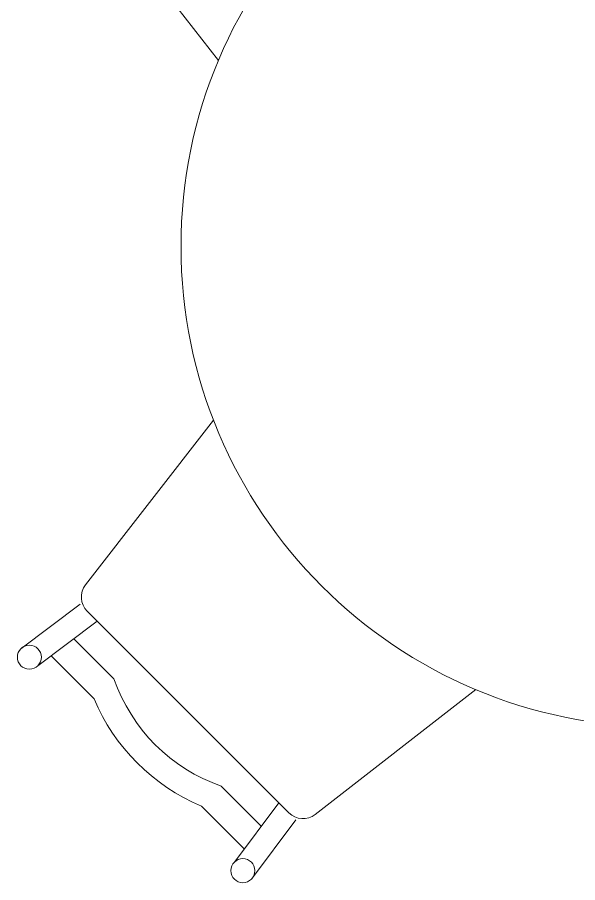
# Model space of a CAD drawing. Header units: metres. Extents: x 85953 to 212055, y -1481497 to -1363692.
# Drawn here: x 109065 to 109764, y -1383637 to -1382557 of the extents above; entities that cross this region are included whole.
import ezdxf

# ---------------------------------------------------------------- set-up
doc = ezdxf.new("R2010")
doc.units = ezdxf.units.M
doc.layers.add('Medical Equipment and Furniture', color=8, linetype='Continuous', lineweight=0)

# ---------------------------------------------------------------- blocks, each defined once
blk = doc.blocks.new('tables with 4 chairs')
at = {"layer": 'Medical Equipment and Furniture', "linetype": 'Continuous'}
for p, q in [((-439960, -315158.2), (-440034.2, -315213.7)), ((-439938.8, -315179.5), (-440013, -315234.9)), ((-439712.3, -315406), (-439767.7, -315480.2)), ((-439691.1, -315427.2), (-439746.5, -315501.4))]:
    blk.add_line(p, q, dxfattribs=at)
for points in [[(-439451.4, -314152), (-439656.8, -313992.2, 0.378242), (-439689.8, -313994.3), (-439941.4, -314245.9, 0.378242), (-439943.5, -314279), (-439787.6, -314479.4, 0.451123)], [(-439793.6, -314928.4), (-439953.4, -315133.9, 0.378242), (-439951.3, -315166.9), (-439699.7, -315418.5, 0.378242), (-439666.7, -315420.6), (-439466.3, -315264.7, 0.451123)], [(-439968, -315201.2), (-439918, -315251.2, 0.229763), (-439784, -315385.2), (-439734.1, -315435.1)], [(-439996.4, -315222.5), (-439942.9, -315276.1, 0.197529), (-439808.9, -315410.1), (-439755.3, -315463.6)]]:
    blk.add_lwpolyline(points, format="xyb", dxfattribs=at)
for centre, radius in [((-439234.3, -314711.4), 600), ((-440023.6, -315224.3), 15), ((-439757.1, -315490.8), 15)]:
    blk.add_circle(centre, radius, dxfattribs=at)

msp = doc.modelspace()

# ---------------------------------------------------------------- block references
at = {"layer": 'Medical Equipment and Furniture'}
msp.add_blockref('tables with 4 chairs', (549103.6, -1068131.2, 2.3), dxfattribs=at)

doc.saveas('drawing.dxf')
